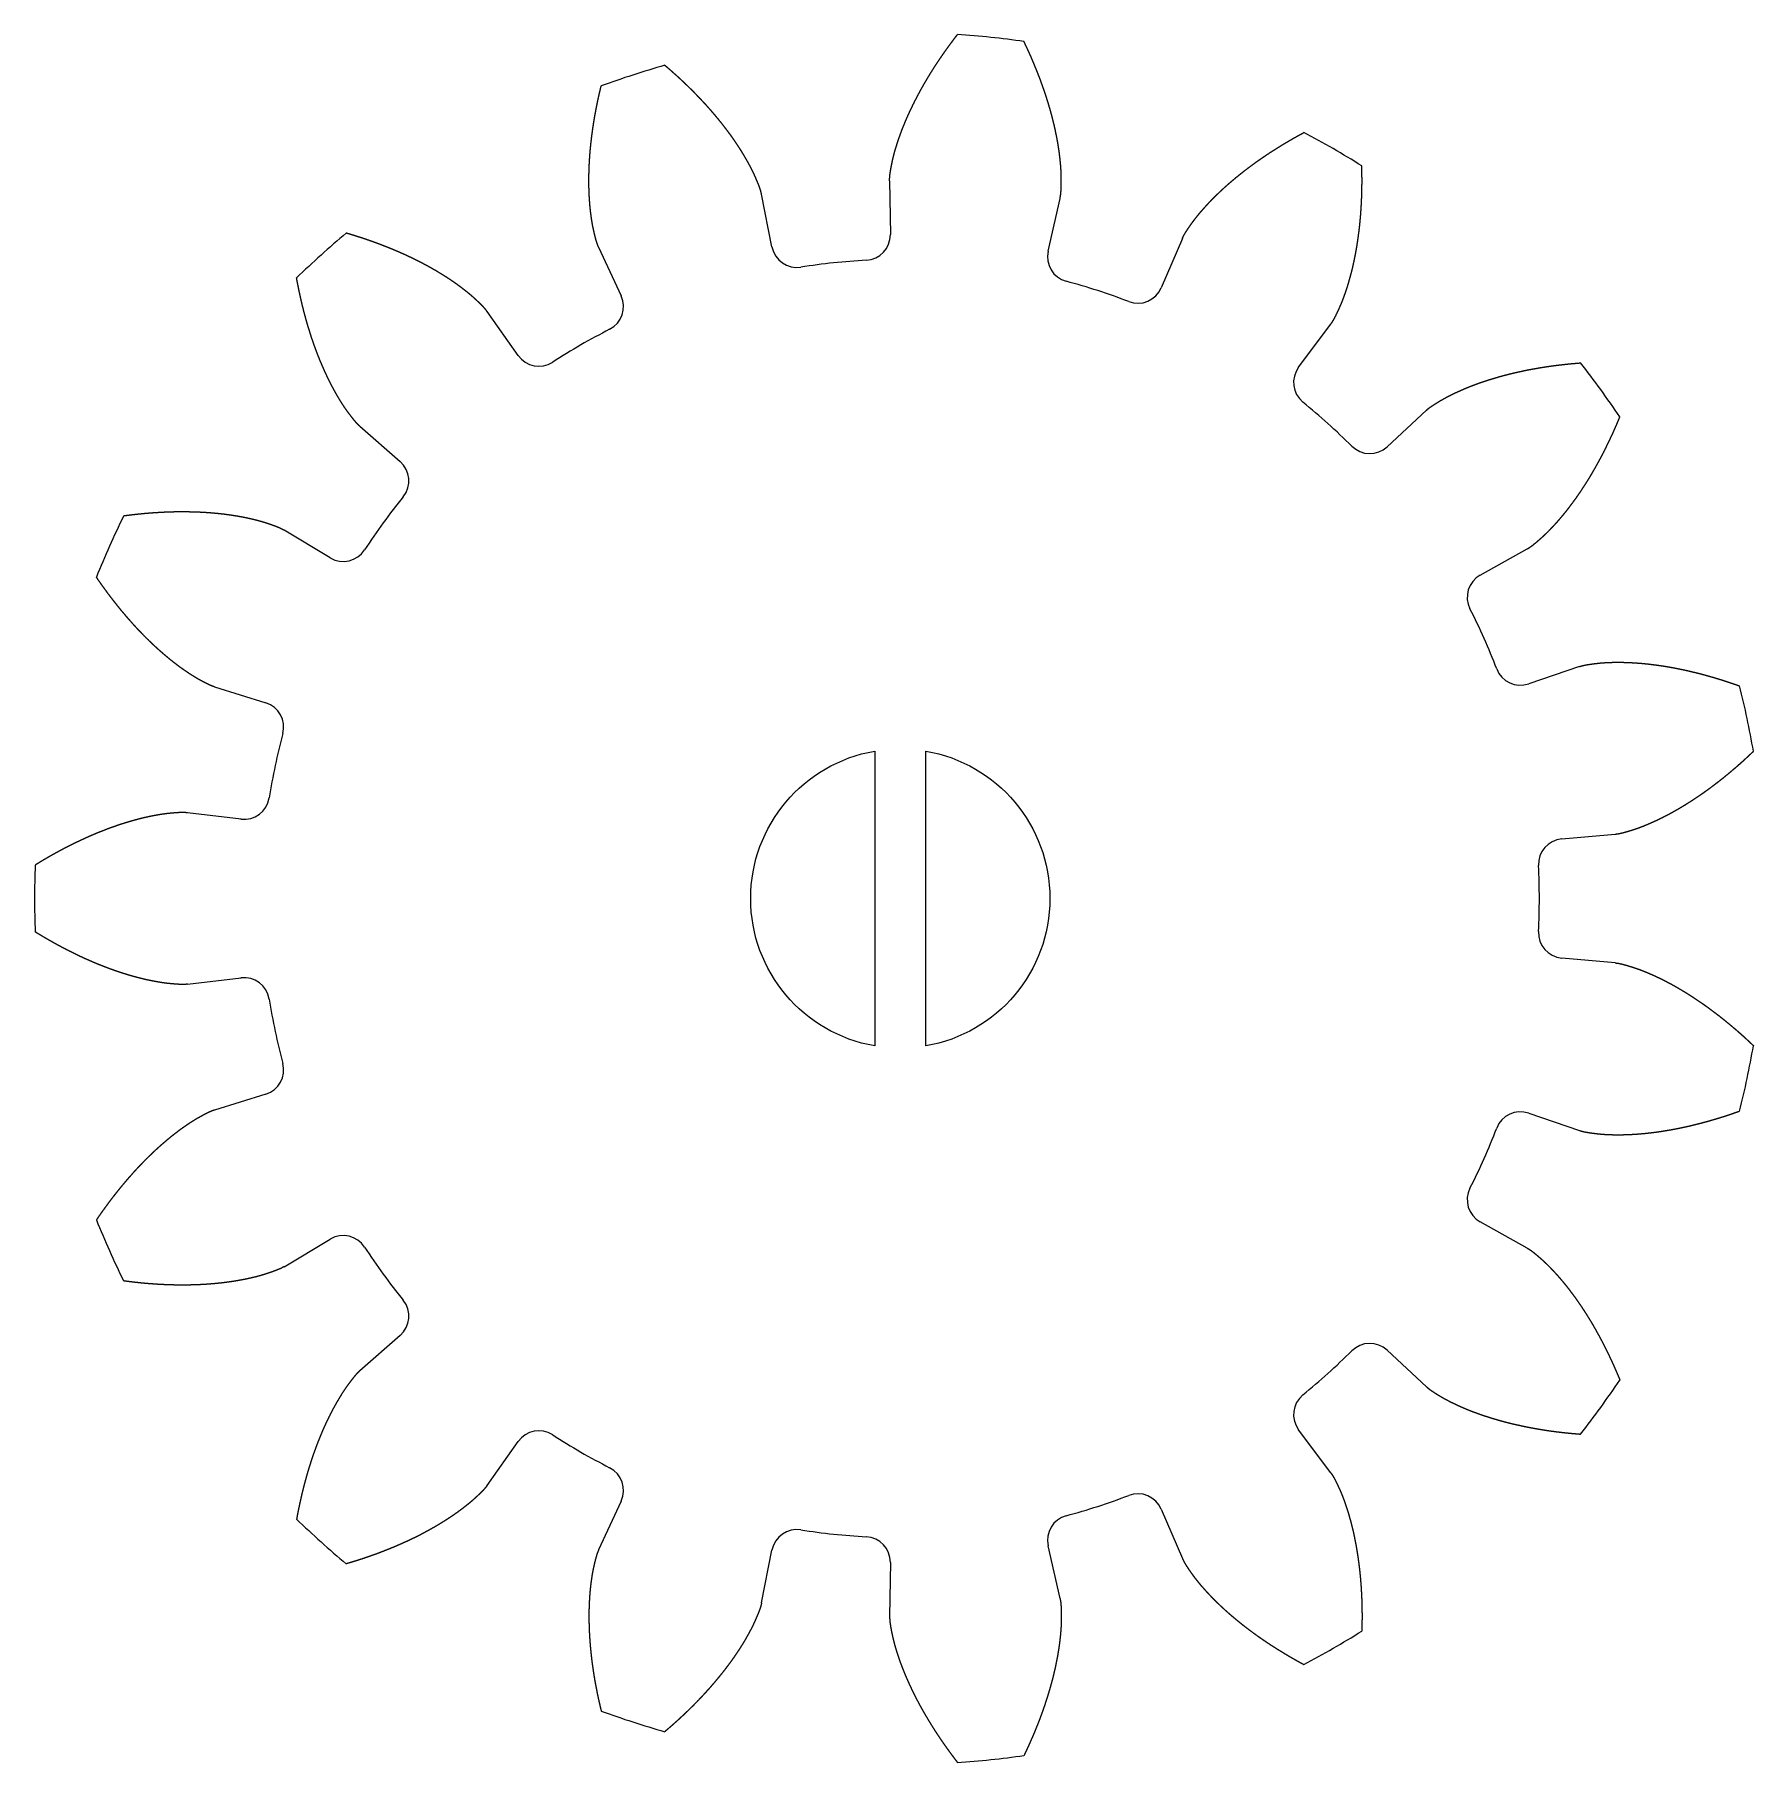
# Model space of a CAD drawing. Header units: millimetres. Extents: x -16.2 to 17.5, y -16.5 to 17.4.
import ezdxf

# ---------------------------------------------------------------- set-up
doc = ezdxf.new("R2010")
doc.units = ezdxf.units.MM
doc.header["$MEASUREMENT"] = 0

msp = doc.modelspace()

# ---------------------------------------------------------------- linework, layer by layer
at = {"color": 1}
for p, q in [((-1.748, 13.229), (-1.953, 14.265)), ((0.562, 14.53), (0.577, 13.474)), ((3.674, 13.148), (3.908, 14.178)), ((6.313, 13.397), (5.897, 12.426)), ((-5.152, 13.226), (-4.709, 12.267)), ((-6.734, 11.098), (-7.342, 11.962)), ((8.593, 10.869), (9.226, 11.715)), ((11.105, 10.023), (10.33, 9.305)), ((-9.842, 9.71), (-9.048, 9.015)), ((-10.421, 7.124), (-11.329, 7.665)), ((12.161, 6.786), (13.083, 7.301)), ((14.111, 4.991), (13.111, 4.65)), ((-12.697, 4.591), (-11.688, 4.279)), ((-12.174, 1.993), (-13.223, 2.118)), ((13.759, 1.605), (14.811, 1.7)), ((14.811, -0.828), (13.759, -0.733)), ((-13.223, -1.246), (-12.174, -1.121)), ((-11.688, -3.407), (-12.697, -3.719)), ((13.111, -3.778), (14.111, -4.119)), ((13.083, -6.429), (12.161, -5.914)), ((-11.329, -6.793), (-10.421, -6.252)), ((-9.048, -8.143), (-9.842, -8.839)), ((10.33, -8.433), (11.105, -9.151)), ((9.226, -10.843), (8.593, -9.997)), ((-7.342, -11.09), (-6.734, -10.226)), ((-4.709, -11.395), (-5.152, -12.354)), ((5.897, -11.554), (6.313, -12.525)), ((-1.953, -13.394), (-1.748, -12.357)), ((3.908, -13.306), (3.674, -12.276)), ((0.577, -12.602), (0.562, -13.658))]:
    msp.add_line(p, q, dxfattribs=at)
for points in [[(0.272, 3.331), (0.272, -2.459, -0.842075)], [(1.272, 3.331, -0.842075), (1.272, -2.459)]]:
    msp.add_lwpolyline(points, format="xyb", close=True, dxfattribs=at)
for centre, radius, start, end in [((0.772, 0.436), 17, 81.7877, 86.2123), ((0.772, 0.436), 17, 105.7877, 110.2123), ((0.772, 0.436), 17, 57.7877, 62.2123), ((0.772, 0.436), 17, 129.7877, 134.2123), ((0.077, 13.467), 0.5, 273.0534, 0.8103), ((-1.257, 13.326), 0.5, 191.1897, 278.9466), ((0.772, 0.436), 12.549, 93.0534, 98.9466), ((4.161, 13.037), 0.5, 167.1897, 254.9466), ((0.772, 0.436), 12.549, 69.0534, 74.9466), ((-5.163, 12.057), 0.5, 297.0534, 24.8103), ((5.437, 12.623), 0.5, 249.0534, 336.8103), ((0.772, 0.436), 12.549, 117.0534, 122.9466), ((-6.325, 11.387), 0.5, 215.1897, 302.9466), ((8.994, 10.569), 0.5, 143.1897, 230.9466), ((0.772, 0.436), 17, 33.7877, 38.2123), ((0.772, 0.436), 12.549, 45.0534, 50.9466), ((9.991, 9.672), 0.5, 225.0534, 312.8103), ((-9.377, 8.639), 0.5, 321.0534, 48.8103), ((0.772, 0.436), 12.549, 141.0534, 146.9466), ((0.772, 0.436), 17, 153.7877, 158.2123), ((-10.165, 7.553), 0.5, 239.1897, 326.9466), ((12.404, 6.349), 0.5, 119.1897, 206.9466), ((0.772, 0.436), 12.549, 21.0534, 26.9466), ((12.95, 5.124), 0.5, 201.0534, 288.8103), ((0.772, 0.436), 17, 9.7877, 14.2123), ((-11.836, 3.802), 0.5, 345.0534, 72.8103), ((0.772, 0.436), 12.549, 165.0534, 170.9466), ((-12.115, 2.489), 0.5, 263.1897, 350.9466), ((13.804, 1.107), 0.5, 95.1897, 182.9466), ((0.772, 0.436), 17, 177.7877, 182.2123), ((0.772, 0.436), 12.549, 357.0534, 2.9466), ((13.804, -0.235), 0.5, 177.0534, 264.8103), ((-12.115, -1.617), 0.5, 9.0534, 96.8103), ((0.772, 0.436), 12.549, 189.0534, 194.9466), ((0.772, 0.436), 17, 345.7877, 350.2123), ((-11.836, -2.93), 0.5, 287.1897, 14.9466), ((12.95, -4.252), 0.5, 71.1897, 158.9466), ((0.772, 0.436), 12.549, 333.0534, 338.9466), ((12.404, -5.477), 0.5, 153.0534, 240.8103), ((0.772, 0.436), 17, 201.7877, 206.2123), ((-10.165, -6.681), 0.5, 33.0534, 120.8103), ((0.772, 0.436), 12.549, 213.0534, 218.9466), ((-9.377, -7.767), 0.5, 311.1897, 38.9466), ((0.772, 0.436), 12.549, 309.0534, 314.9466), ((9.991, -8.8), 0.5, 47.1897, 134.9466), ((0.772, 0.436), 17, 321.7877, 326.2123), ((8.994, -9.698), 0.5, 129.0534, 216.8103), ((-6.325, -10.515), 0.5, 57.0534, 144.8103), ((0.772, 0.436), 12.549, 237.0534, 242.9466), ((-5.163, -11.185), 0.5, 335.1897, 62.9466), ((0.772, 0.436), 12.549, 285.0534, 290.9466), ((5.437, -11.751), 0.5, 23.1897, 110.9466), ((0.772, 0.436), 17, 225.7877, 230.2123), ((4.161, -12.165), 0.5, 105.0534, 192.8103), ((-1.257, -12.454), 0.5, 81.0534, 168.8103), ((0.772, 0.436), 12.549, 261.0534, 266.9466), ((0.077, -12.595), 0.5, 359.1897, 86.9466), ((0.772, 0.436), 17, 297.7877, 302.2123), ((0.772, 0.436), 17, 249.7877, 254.2123), ((0.772, 0.436), 17, 273.7877, 278.2123)]:
    msp.add_arc(centre, radius, start, end, dxfattribs=at)
for points in [[(0.562, 14.53), (0.562, 14.538), (0.562, 14.556), (0.563, 14.581), (0.565, 14.616), (0.57, 14.658), (0.576, 14.701), (0.584, 14.743), (0.591, 14.786), (0.599, 14.828), (0.608, 14.871), (0.617, 14.913), (0.626, 14.956), (0.636, 14.998), (0.647, 15.041), (0.658, 15.083), (0.67, 15.125), (0.683, 15.167), (0.696, 15.21), (0.709, 15.252), (0.723, 15.294), (0.737, 15.336), (0.751, 15.378), (0.766, 15.42), (0.781, 15.462), (0.797, 15.504), (0.813, 15.546), (0.83, 15.587), (0.846, 15.629), (0.864, 15.671), (0.881, 15.712), (0.899, 15.754), (0.917, 15.795), (0.936, 15.837), (0.955, 15.878), (0.974, 15.919), (0.994, 15.961), (1.014, 16.002), (1.034, 16.043), (1.054, 16.084), (1.075, 16.125), (1.097, 16.166), (1.118, 16.207), (1.14, 16.248), (1.162, 16.289), (1.184, 16.329), (1.207, 16.37), (1.23, 16.41), (1.253, 16.451), (1.277, 16.491), (1.301, 16.532), (1.325, 16.572), (1.35, 16.612), (1.374, 16.652), (1.399, 16.692), (1.425, 16.732), (1.45, 16.772), (1.476, 16.812), (1.502, 16.851), (1.528, 16.891), (1.555, 16.931), (1.582, 16.97), (1.609, 17.01), (1.637, 17.049), (1.664, 17.088), (1.692, 17.127), (1.72, 17.166), (1.749, 17.205), (1.778, 17.244), (1.807, 17.283), (1.836, 17.322), (1.859, 17.353), (1.877, 17.376), (1.889, 17.391), (1.895, 17.399)], [(3.908, 14.178), (3.91, 14.187), (3.913, 14.203), (3.918, 14.229), (3.923, 14.263), (3.927, 14.305), (3.929, 14.348), (3.931, 14.391), (3.932, 14.434), (3.933, 14.478), (3.934, 14.521), (3.934, 14.565), (3.934, 14.608), (3.932, 14.652), (3.931, 14.695), (3.928, 14.739), (3.925, 14.783), (3.922, 14.827), (3.918, 14.871), (3.914, 14.915), (3.909, 14.959), (3.904, 15.003), (3.899, 15.047), (3.893, 15.091), (3.887, 15.135), (3.88, 15.18), (3.873, 15.224), (3.866, 15.268), (3.858, 15.313), (3.85, 15.357), (3.841, 15.401), (3.832, 15.446), (3.823, 15.49), (3.814, 15.534), (3.804, 15.579), (3.793, 15.623), (3.783, 15.668), (3.772, 15.712), (3.761, 15.756), (3.749, 15.801), (3.737, 15.845), (3.725, 15.89), (3.712, 15.934), (3.7, 15.979), (3.686, 16.023), (3.673, 16.068), (3.659, 16.112), (3.645, 16.157), (3.631, 16.201), (3.616, 16.245), (3.601, 16.29), (3.586, 16.334), (3.57, 16.379), (3.554, 16.423), (3.538, 16.467), (3.522, 16.512), (3.505, 16.556), (3.488, 16.6), (3.471, 16.645), (3.453, 16.689), (3.435, 16.733), (3.417, 16.777), (3.399, 16.821), (3.38, 16.866), (3.361, 16.91), (3.342, 16.954), (3.323, 16.998), (3.303, 17.042), (3.283, 17.086), (3.263, 17.13), (3.242, 17.174), (3.226, 17.209), (3.213, 17.235), (3.205, 17.253), (3.2, 17.262)], [(-1.953, 14.265), (-1.954, 14.274), (-1.958, 14.291), (-1.964, 14.316), (-1.974, 14.349), (-1.987, 14.389), (-2.002, 14.43), (-2.018, 14.47), (-2.035, 14.51), (-2.051, 14.55), (-2.069, 14.589), (-2.086, 14.629), (-2.104, 14.669), (-2.123, 14.708), (-2.142, 14.747), (-2.162, 14.786), (-2.183, 14.825), (-2.204, 14.864), (-2.225, 14.903), (-2.247, 14.941), (-2.269, 14.979), (-2.291, 15.018), (-2.314, 15.056), (-2.338, 15.094), (-2.361, 15.132), (-2.385, 15.169), (-2.41, 15.207), (-2.435, 15.244), (-2.46, 15.282), (-2.485, 15.319), (-2.511, 15.356), (-2.537, 15.393), (-2.564, 15.43), (-2.59, 15.466), (-2.618, 15.503), (-2.645, 15.539), (-2.673, 15.575), (-2.701, 15.612), (-2.729, 15.648), (-2.758, 15.683), (-2.787, 15.719), (-2.816, 15.755), (-2.846, 15.79), (-2.875, 15.826), (-2.905, 15.861), (-2.936, 15.896), (-2.966, 15.931), (-2.997, 15.966), (-3.029, 16.001), (-3.06, 16.035), (-3.092, 16.07), (-3.124, 16.104), (-3.156, 16.138), (-3.189, 16.172), (-3.221, 16.206), (-3.254, 16.24), (-3.288, 16.274), (-3.321, 16.308), (-3.355, 16.341), (-3.389, 16.374), (-3.423, 16.407), (-3.458, 16.44), (-3.493, 16.473), (-3.528, 16.506), (-3.563, 16.539), (-3.598, 16.571), (-3.634, 16.604), (-3.67, 16.636), (-3.706, 16.668), (-3.743, 16.7), (-3.779, 16.732), (-3.809, 16.757), (-3.831, 16.776), (-3.846, 16.788), (-3.853, 16.795)], [(-5.152, 13.226), (-5.156, 13.234), (-5.163, 13.249), (-5.173, 13.273), (-5.184, 13.305), (-5.197, 13.346), (-5.209, 13.388), (-5.219, 13.43), (-5.23, 13.472), (-5.24, 13.514), (-5.249, 13.556), (-5.258, 13.598), (-5.267, 13.641), (-5.275, 13.684), (-5.282, 13.727), (-5.289, 13.77), (-5.295, 13.814), (-5.301, 13.858), (-5.307, 13.901), (-5.312, 13.945), (-5.316, 13.989), (-5.321, 14.033), (-5.325, 14.078), (-5.328, 14.122), (-5.331, 14.167), (-5.334, 14.211), (-5.336, 14.256), (-5.338, 14.301), (-5.34, 14.346), (-5.341, 14.391), (-5.342, 14.436), (-5.342, 14.481), (-5.342, 14.527), (-5.342, 14.572), (-5.342, 14.618), (-5.341, 14.663), (-5.34, 14.709), (-5.338, 14.755), (-5.337, 14.8), (-5.335, 14.846), (-5.332, 14.892), (-5.33, 14.938), (-5.326, 14.984), (-5.323, 15.03), (-5.32, 15.077), (-5.316, 15.123), (-5.311, 15.169), (-5.307, 15.216), (-5.302, 15.262), (-5.297, 15.309), (-5.291, 15.355), (-5.286, 15.402), (-5.28, 15.448), (-5.273, 15.495), (-5.267, 15.542), (-5.26, 15.589), (-5.253, 15.635), (-5.246, 15.682), (-5.238, 15.729), (-5.23, 15.776), (-5.222, 15.823), (-5.213, 15.87), (-5.204, 15.917), (-5.195, 15.964), (-5.186, 16.011), (-5.176, 16.058), (-5.166, 16.106), (-5.156, 16.153), (-5.146, 16.2), (-5.135, 16.247), (-5.124, 16.295), (-5.115, 16.332), (-5.108, 16.361), (-5.104, 16.38), (-5.101, 16.389)], [(6.313, 13.397), (6.316, 13.405), (6.323, 13.42), (6.334, 13.444), (6.35, 13.474), (6.372, 13.511), (6.395, 13.547), (6.419, 13.583), (6.443, 13.619), (6.468, 13.654), (6.493, 13.69), (6.519, 13.725), (6.544, 13.76), (6.571, 13.794), (6.598, 13.829), (6.626, 13.863), (6.654, 13.897), (6.682, 13.93), (6.711, 13.963), (6.741, 13.996), (6.77, 14.029), (6.8, 14.062), (6.83, 14.095), (6.861, 14.127), (6.892, 14.159), (6.923, 14.191), (6.955, 14.223), (6.987, 14.254), (7.02, 14.285), (7.052, 14.316), (7.085, 14.347), (7.118, 14.378), (7.152, 14.408), (7.186, 14.439), (7.22, 14.469), (7.254, 14.499), (7.289, 14.528), (7.324, 14.558), (7.359, 14.587), (7.395, 14.616), (7.431, 14.645), (7.467, 14.674), (7.503, 14.703), (7.539, 14.731), (7.576, 14.759), (7.613, 14.787), (7.65, 14.815), (7.688, 14.843), (7.726, 14.87), (7.764, 14.898), (7.802, 14.925), (7.84, 14.952), (7.879, 14.979), (7.918, 15.005), (7.957, 15.032), (7.996, 15.058), (8.036, 15.084), (8.076, 15.11), (8.116, 15.135), (8.156, 15.161), (8.196, 15.186), (8.237, 15.211), (8.278, 15.236), (8.319, 15.261), (8.36, 15.286), (8.402, 15.31), (8.443, 15.334), (8.485, 15.358), (8.527, 15.382), (8.569, 15.406), (8.612, 15.429), (8.646, 15.448), (8.672, 15.462), (8.689, 15.471), (8.697, 15.476)], [(9.226, 11.715), (9.231, 11.722), (9.241, 11.735), (9.256, 11.757), (9.274, 11.786), (9.295, 11.823), (9.315, 11.861), (9.334, 11.9), (9.353, 11.939), (9.371, 11.978), (9.389, 12.017), (9.407, 12.057), (9.425, 12.097), (9.441, 12.137), (9.457, 12.178), (9.473, 12.219), (9.488, 12.26), (9.503, 12.302), (9.517, 12.343), (9.531, 12.385), (9.545, 12.427), (9.559, 12.47), (9.572, 12.512), (9.584, 12.555), (9.596, 12.598), (9.608, 12.641), (9.62, 12.684), (9.631, 12.728), (9.642, 12.771), (9.653, 12.815), (9.663, 12.859), (9.673, 12.903), (9.682, 12.947), (9.692, 12.992), (9.701, 13.036), (9.709, 13.081), (9.718, 13.126), (9.726, 13.171), (9.734, 13.216), (9.741, 13.262), (9.748, 13.307), (9.755, 13.353), (9.762, 13.398), (9.768, 13.444), (9.774, 13.49), (9.78, 13.536), (9.786, 13.583), (9.791, 13.629), (9.796, 13.675), (9.8, 13.722), (9.805, 13.768), (9.809, 13.815), (9.813, 13.862), (9.816, 13.909), (9.82, 13.956), (9.823, 14.003), (9.825, 14.051), (9.828, 14.098), (9.83, 14.145), (9.832, 14.193), (9.834, 14.241), (9.835, 14.288), (9.836, 14.336), (9.837, 14.384), (9.838, 14.432), (9.838, 14.48), (9.839, 14.529), (9.838, 14.577), (9.838, 14.625), (9.837, 14.674), (9.837, 14.722), (9.836, 14.761), (9.835, 14.79), (9.834, 14.81), (9.834, 14.819)], [(-7.342, 11.962), (-7.347, 11.969), (-7.357, 11.983), (-7.373, 12.003), (-7.395, 12.029), (-7.424, 12.061), (-7.454, 12.091), (-7.485, 12.121), (-7.516, 12.151), (-7.548, 12.181), (-7.58, 12.21), (-7.612, 12.24), (-7.644, 12.268), (-7.678, 12.297), (-7.711, 12.325), (-7.745, 12.352), (-7.78, 12.379), (-7.815, 12.406), (-7.85, 12.433), (-7.886, 12.459), (-7.921, 12.485), (-7.957, 12.511), (-7.994, 12.537), (-8.031, 12.562), (-8.068, 12.587), (-8.105, 12.611), (-8.143, 12.636), (-8.18, 12.66), (-8.219, 12.684), (-8.257, 12.707), (-8.296, 12.731), (-8.334, 12.754), (-8.374, 12.777), (-8.413, 12.799), (-8.453, 12.821), (-8.493, 12.844), (-8.533, 12.865), (-8.573, 12.887), (-8.614, 12.908), (-8.654, 12.93), (-8.695, 12.95), (-8.737, 12.971), (-8.778, 12.992), (-8.82, 13.012), (-8.861, 13.032), (-8.903, 13.051), (-8.946, 13.071), (-8.988, 13.09), (-9.031, 13.109), (-9.074, 13.128), (-9.117, 13.147), (-9.16, 13.165), (-9.203, 13.183), (-9.247, 13.201), (-9.291, 13.219), (-9.335, 13.236), (-9.379, 13.253), (-9.423, 13.27), (-9.467, 13.287), (-9.512, 13.304), (-9.557, 13.32), (-9.602, 13.336), (-9.647, 13.352), (-9.692, 13.368), (-9.738, 13.383), (-9.783, 13.399), (-9.829, 13.414), (-9.875, 13.428), (-9.921, 13.443), (-9.967, 13.457), (-10.014, 13.472), (-10.051, 13.483), (-10.079, 13.491), (-10.098, 13.496), (-10.107, 13.499)], [(-9.842, 9.71), (-9.849, 9.716), (-9.862, 9.728), (-9.88, 9.745), (-9.904, 9.77), (-9.932, 9.802), (-9.96, 9.836), (-9.986, 9.869), (-10.013, 9.904), (-10.039, 9.938), (-10.065, 9.973), (-10.091, 10.008), (-10.116, 10.043), (-10.141, 10.079), (-10.165, 10.116), (-10.189, 10.152), (-10.212, 10.19), (-10.235, 10.227), (-10.258, 10.265), (-10.28, 10.303), (-10.303, 10.341), (-10.324, 10.38), (-10.346, 10.419), (-10.367, 10.458), (-10.388, 10.497), (-10.409, 10.537), (-10.429, 10.577), (-10.449, 10.617), (-10.469, 10.657), (-10.488, 10.698), (-10.507, 10.739), (-10.526, 10.78), (-10.545, 10.821), (-10.563, 10.863), (-10.581, 10.905), (-10.599, 10.947), (-10.617, 10.989), (-10.634, 11.031), (-10.651, 11.074), (-10.668, 11.117), (-10.684, 11.16), (-10.701, 11.203), (-10.717, 11.246), (-10.732, 11.29), (-10.748, 11.333), (-10.763, 11.377), (-10.778, 11.421), (-10.793, 11.465), (-10.807, 11.51), (-10.821, 11.554), (-10.835, 11.599), (-10.849, 11.644), (-10.863, 11.689), (-10.876, 11.734), (-10.889, 11.78), (-10.902, 11.825), (-10.914, 11.871), (-10.927, 11.917), (-10.939, 11.963), (-10.95, 12.009), (-10.962, 12.055), (-10.973, 12.101), (-10.984, 12.148), (-10.995, 12.195), (-11.006, 12.241), (-11.016, 12.288), (-11.026, 12.336), (-11.036, 12.383), (-11.046, 12.43), (-11.056, 12.478), (-11.065, 12.525), (-11.072, 12.563), (-11.077, 12.592), (-11.081, 12.611), (-11.082, 12.621)], [(11.105, 10.023), (11.111, 10.029), (11.124, 10.04), (11.144, 10.057), (11.171, 10.078), (11.206, 10.103), (11.242, 10.126), (11.278, 10.149), (11.315, 10.172), (11.352, 10.195), (11.389, 10.217), (11.427, 10.239), (11.465, 10.26), (11.503, 10.281), (11.542, 10.301), (11.581, 10.321), (11.62, 10.34), (11.66, 10.359), (11.7, 10.378), (11.74, 10.396), (11.781, 10.414), (11.821, 10.432), (11.862, 10.45), (11.903, 10.467), (11.945, 10.483), (11.986, 10.5), (12.028, 10.516), (12.07, 10.531), (12.112, 10.547), (12.155, 10.562), (12.198, 10.577), (12.24, 10.591), (12.284, 10.605), (12.327, 10.619), (12.37, 10.633), (12.414, 10.646), (12.458, 10.659), (12.501, 10.672), (12.546, 10.685), (12.59, 10.697), (12.634, 10.709), (12.679, 10.72), (12.724, 10.732), (12.769, 10.743), (12.814, 10.754), (12.859, 10.764), (12.904, 10.774), (12.95, 10.784), (12.996, 10.794), (13.041, 10.804), (13.087, 10.813), (13.133, 10.822), (13.18, 10.831), (13.226, 10.839), (13.272, 10.847), (13.319, 10.855), (13.366, 10.863), (13.413, 10.87), (13.46, 10.878), (13.507, 10.884), (13.554, 10.891), (13.601, 10.898), (13.649, 10.904), (13.696, 10.91), (13.744, 10.915), (13.792, 10.921), (13.84, 10.926), (13.888, 10.931), (13.936, 10.936), (13.984, 10.94), (14.032, 10.944), (14.071, 10.947), (14.1, 10.95), (14.12, 10.951), (14.129, 10.952)], [(13.083, 7.301), (13.09, 7.305), (13.105, 7.314), (13.127, 7.327), (13.155, 7.346), (13.19, 7.372), (13.223, 7.399), (13.257, 7.426), (13.289, 7.454), (13.322, 7.483), (13.355, 7.511), (13.387, 7.54), (13.419, 7.57), (13.451, 7.6), (13.482, 7.63), (13.513, 7.661), (13.544, 7.693), (13.574, 7.725), (13.604, 7.757), (13.634, 7.789), (13.664, 7.822), (13.693, 7.855), (13.723, 7.889), (13.751, 7.923), (13.78, 7.957), (13.809, 7.992), (13.837, 8.026), (13.865, 8.062), (13.892, 8.097), (13.92, 8.133), (13.947, 8.169), (13.974, 8.205), (14.001, 8.242), (14.028, 8.278), (14.054, 8.315), (14.08, 8.353), (14.106, 8.39), (14.132, 8.428), (14.157, 8.466), (14.182, 8.505), (14.208, 8.543), (14.232, 8.582), (14.257, 8.621), (14.281, 8.66), (14.306, 8.7), (14.33, 8.74), (14.354, 8.78), (14.377, 8.82), (14.401, 8.86), (14.424, 8.901), (14.447, 8.942), (14.469, 8.983), (14.492, 9.024), (14.514, 9.066), (14.537, 9.107), (14.559, 9.149), (14.58, 9.191), (14.602, 9.234), (14.623, 9.276), (14.644, 9.319), (14.665, 9.361), (14.686, 9.405), (14.707, 9.448), (14.727, 9.491), (14.747, 9.535), (14.767, 9.579), (14.787, 9.622), (14.806, 9.667), (14.826, 9.711), (14.845, 9.755), (14.864, 9.8), (14.879, 9.836), (14.89, 9.863), (14.897, 9.881), (14.901, 9.89)], [(-11.329, 7.665), (-11.336, 7.669), (-11.351, 7.678), (-11.374, 7.69), (-11.404, 7.705), (-11.444, 7.722), (-11.484, 7.738), (-11.524, 7.753), (-11.565, 7.767), (-11.606, 7.782), (-11.647, 7.796), (-11.688, 7.809), (-11.73, 7.822), (-11.771, 7.835), (-11.814, 7.846), (-11.856, 7.858), (-11.898, 7.868), (-11.941, 7.879), (-11.984, 7.889), (-12.027, 7.898), (-12.071, 7.908), (-12.114, 7.917), (-12.158, 7.925), (-12.202, 7.933), (-12.245, 7.941), (-12.29, 7.948), (-12.334, 7.955), (-12.378, 7.962), (-12.423, 7.968), (-12.468, 7.974), (-12.512, 7.98), (-12.557, 7.985), (-12.602, 7.99), (-12.647, 7.994), (-12.693, 7.999), (-12.738, 8.003), (-12.784, 8.006), (-12.829, 8.01), (-12.875, 8.013), (-12.921, 8.015), (-12.967, 8.018), (-13.013, 8.02), (-13.059, 8.022), (-13.105, 8.023), (-13.152, 8.024), (-13.198, 8.025), (-13.245, 8.026), (-13.291, 8.026), (-13.338, 8.026), (-13.385, 8.026), (-13.432, 8.026), (-13.479, 8.025), (-13.526, 8.024), (-13.573, 8.022), (-13.62, 8.021), (-13.667, 8.019), (-13.714, 8.017), (-13.762, 8.014), (-13.809, 8.011), (-13.857, 8.008), (-13.904, 8.005), (-13.952, 8.002), (-14, 7.998), (-14.047, 7.994), (-14.095, 7.989), (-14.143, 7.985), (-14.191, 7.98), (-14.239, 7.975), (-14.287, 7.969), (-14.335, 7.964), (-14.383, 7.958), (-14.422, 7.953), (-14.451, 7.949), (-14.47, 7.946), (-14.48, 7.945)], [(-12.697, 4.591), (-12.705, 4.594), (-12.722, 4.599), (-12.746, 4.608), (-12.778, 4.621), (-12.817, 4.639), (-12.855, 4.658), (-12.893, 4.678), (-12.931, 4.698), (-12.969, 4.719), (-13.007, 4.74), (-13.045, 4.762), (-13.082, 4.784), (-13.119, 4.807), (-13.156, 4.83), (-13.193, 4.854), (-13.23, 4.879), (-13.266, 4.904), (-13.302, 4.929), (-13.338, 4.954), (-13.374, 4.98), (-13.41, 5.007), (-13.445, 5.033), (-13.48, 5.061), (-13.516, 5.088), (-13.551, 5.116), (-13.585, 5.144), (-13.62, 5.173), (-13.654, 5.202), (-13.689, 5.231), (-13.723, 5.261), (-13.757, 5.29), (-13.791, 5.321), (-13.824, 5.351), (-13.858, 5.382), (-13.891, 5.413), (-13.924, 5.444), (-13.957, 5.476), (-13.99, 5.508), (-14.023, 5.54), (-14.056, 5.573), (-14.088, 5.606), (-14.12, 5.639), (-14.152, 5.672), (-14.184, 5.706), (-14.216, 5.74), (-14.248, 5.774), (-14.279, 5.808), (-14.31, 5.843), (-14.341, 5.878), (-14.372, 5.913), (-14.403, 5.948), (-14.434, 5.984), (-14.464, 6.02), (-14.495, 6.056), (-14.525, 6.092), (-14.555, 6.129), (-14.585, 6.166), (-14.614, 6.203), (-14.644, 6.24), (-14.673, 6.278), (-14.703, 6.316), (-14.732, 6.354), (-14.761, 6.392), (-14.789, 6.43), (-14.818, 6.469), (-14.846, 6.508), (-14.875, 6.547), (-14.903, 6.586), (-14.931, 6.626), (-14.959, 6.666), (-14.981, 6.698), (-14.997, 6.722), (-15.008, 6.738), (-15.014, 6.746)], [(14.111, 4.991), (14.119, 4.994), (14.136, 4.999), (14.16, 5.006), (14.194, 5.015), (14.236, 5.023), (14.278, 5.03), (14.321, 5.036), (14.363, 5.042), (14.406, 5.048), (14.45, 5.053), (14.493, 5.057), (14.536, 5.062), (14.58, 5.065), (14.623, 5.068), (14.667, 5.07), (14.711, 5.072), (14.755, 5.073), (14.799, 5.074), (14.843, 5.074), (14.887, 5.074), (14.932, 5.074), (14.976, 5.073), (15.021, 5.072), (15.065, 5.07), (15.11, 5.068), (15.155, 5.066), (15.2, 5.063), (15.244, 5.06), (15.289, 5.057), (15.334, 5.053), (15.379, 5.049), (15.425, 5.044), (15.47, 5.039), (15.515, 5.034), (15.56, 5.028), (15.605, 5.022), (15.651, 5.016), (15.696, 5.01), (15.742, 5.003), (15.787, 4.996), (15.833, 4.988), (15.878, 4.98), (15.924, 4.972), (15.969, 4.964), (16.015, 4.955), (16.06, 4.946), (16.106, 4.937), (16.152, 4.927), (16.198, 4.917), (16.243, 4.907), (16.289, 4.896), (16.335, 4.885), (16.381, 4.874), (16.426, 4.863), (16.472, 4.851), (16.518, 4.839), (16.564, 4.827), (16.61, 4.814), (16.655, 4.801), (16.701, 4.788), (16.747, 4.775), (16.793, 4.761), (16.839, 4.747), (16.885, 4.733), (16.931, 4.719), (16.977, 4.704), (17.022, 4.689), (17.068, 4.674), (17.114, 4.658), (17.16, 4.642), (17.197, 4.629), (17.224, 4.62), (17.242, 4.613), (17.252, 4.61)], [(14.811, 1.7), (14.819, 1.701), (14.836, 1.703), (14.862, 1.706), (14.896, 1.712), (14.937, 1.722), (14.979, 1.732), (15.02, 1.744), (15.062, 1.756), (15.103, 1.769), (15.145, 1.782), (15.186, 1.795), (15.227, 1.809), (15.269, 1.823), (15.31, 1.838), (15.351, 1.854), (15.391, 1.87), (15.432, 1.887), (15.473, 1.904), (15.513, 1.922), (15.554, 1.94), (15.594, 1.958), (15.634, 1.977), (15.675, 1.996), (15.715, 2.016), (15.755, 2.036), (15.795, 2.056), (15.834, 2.077), (15.874, 2.098), (15.914, 2.12), (15.953, 2.141), (15.993, 2.164), (16.032, 2.186), (16.071, 2.209), (16.11, 2.232), (16.15, 2.255), (16.189, 2.279), (16.227, 2.303), (16.266, 2.328), (16.305, 2.353), (16.344, 2.378), (16.382, 2.403), (16.42, 2.429), (16.459, 2.455), (16.497, 2.481), (16.535, 2.507), (16.573, 2.534), (16.611, 2.561), (16.649, 2.589), (16.686, 2.616), (16.724, 2.644), (16.762, 2.673), (16.799, 2.701), (16.836, 2.73), (16.873, 2.759), (16.911, 2.788), (16.948, 2.818), (16.984, 2.848), (17.021, 2.878), (17.058, 2.908), (17.094, 2.939), (17.131, 2.97), (17.167, 3.001), (17.203, 3.032), (17.24, 3.064), (17.276, 3.096), (17.312, 3.128), (17.347, 3.16), (17.383, 3.193), (17.419, 3.226), (17.454, 3.259), (17.482, 3.286), (17.503, 3.306), (17.518, 3.319), (17.525, 3.326)], [(-13.223, 2.118), (-13.231, 2.119), (-13.248, 2.121), (-13.274, 2.123), (-13.308, 2.124), (-13.351, 2.124), (-13.394, 2.122), (-13.437, 2.119), (-13.48, 2.116), (-13.523, 2.112), (-13.567, 2.108), (-13.61, 2.104), (-13.653, 2.099), (-13.696, 2.093), (-13.74, 2.087), (-13.783, 2.08), (-13.826, 2.072), (-13.869, 2.064), (-13.913, 2.056), (-13.956, 2.047), (-13.999, 2.038), (-14.043, 2.029), (-14.086, 2.019), (-14.129, 2.008), (-14.173, 1.997), (-14.216, 1.986), (-14.259, 1.974), (-14.302, 1.962), (-14.346, 1.95), (-14.389, 1.937), (-14.432, 1.924), (-14.475, 1.911), (-14.518, 1.897), (-14.562, 1.883), (-14.605, 1.868), (-14.648, 1.853), (-14.691, 1.838), (-14.734, 1.823), (-14.777, 1.807), (-14.82, 1.791), (-14.863, 1.774), (-14.906, 1.757), (-14.949, 1.74), (-14.992, 1.723), (-15.035, 1.705), (-15.077, 1.687), (-15.12, 1.669), (-15.163, 1.65), (-15.205, 1.631), (-15.248, 1.612), (-15.291, 1.592), (-15.333, 1.573), (-15.376, 1.552), (-15.418, 1.532), (-15.461, 1.511), (-15.503, 1.49), (-15.545, 1.469), (-15.588, 1.448), (-15.63, 1.426), (-15.672, 1.404), (-15.714, 1.381), (-15.756, 1.359), (-15.798, 1.336), (-15.84, 1.313), (-15.882, 1.289), (-15.924, 1.266), (-15.966, 1.242), (-16.008, 1.217), (-16.049, 1.193), (-16.091, 1.168), (-16.132, 1.143), (-16.166, 1.123), (-16.19, 1.108), (-16.207, 1.097), (-16.215, 1.092)], [(-13.223, -1.246), (-13.231, -1.247), (-13.248, -1.249), (-13.274, -1.251), (-13.308, -1.252), (-13.351, -1.252), (-13.394, -1.25), (-13.437, -1.247), (-13.48, -1.244), (-13.523, -1.24), (-13.567, -1.236), (-13.61, -1.232), (-13.653, -1.227), (-13.696, -1.221), (-13.74, -1.215), (-13.783, -1.208), (-13.826, -1.2), (-13.869, -1.192), (-13.913, -1.184), (-13.956, -1.175), (-13.999, -1.166), (-14.043, -1.157), (-14.086, -1.147), (-14.129, -1.136), (-14.173, -1.125), (-14.216, -1.114), (-14.259, -1.102), (-14.302, -1.09), (-14.346, -1.078), (-14.389, -1.065), (-14.432, -1.052), (-14.475, -1.039), (-14.518, -1.025), (-14.562, -1.011), (-14.605, -0.996), (-14.648, -0.981), (-14.691, -0.966), (-14.734, -0.951), (-14.777, -0.935), (-14.82, -0.919), (-14.863, -0.902), (-14.906, -0.885), (-14.949, -0.868), (-14.992, -0.851), (-15.035, -0.833), (-15.077, -0.815), (-15.12, -0.797), (-15.163, -0.778), (-15.205, -0.759), (-15.248, -0.74), (-15.291, -0.72), (-15.333, -0.701), (-15.376, -0.68), (-15.418, -0.66), (-15.461, -0.639), (-15.503, -0.618), (-15.545, -0.597), (-15.588, -0.576), (-15.63, -0.554), (-15.672, -0.532), (-15.714, -0.509), (-15.756, -0.487), (-15.798, -0.464), (-15.84, -0.441), (-15.882, -0.417), (-15.924, -0.394), (-15.966, -0.37), (-16.008, -0.345), (-16.049, -0.321), (-16.091, -0.296), (-16.132, -0.271), (-16.166, -0.251), (-16.19, -0.236), (-16.207, -0.225), (-16.215, -0.22)], [(14.811, -0.828), (14.819, -0.829), (14.836, -0.831), (14.862, -0.834), (14.896, -0.84), (14.937, -0.85), (14.979, -0.861), (15.02, -0.872), (15.062, -0.884), (15.103, -0.897), (15.145, -0.91), (15.186, -0.923), (15.227, -0.937), (15.269, -0.951), (15.31, -0.966), (15.351, -0.982), (15.391, -0.999), (15.432, -1.015), (15.473, -1.033), (15.513, -1.05), (15.554, -1.068), (15.594, -1.086), (15.634, -1.105), (15.675, -1.124), (15.715, -1.144), (15.755, -1.164), (15.795, -1.184), (15.834, -1.205), (15.874, -1.226), (15.914, -1.248), (15.953, -1.269), (15.993, -1.292), (16.032, -1.314), (16.071, -1.337), (16.11, -1.36), (16.15, -1.384), (16.189, -1.407), (16.227, -1.431), (16.266, -1.456), (16.305, -1.481), (16.344, -1.506), (16.382, -1.531), (16.42, -1.557), (16.459, -1.583), (16.497, -1.609), (16.535, -1.635), (16.573, -1.662), (16.611, -1.689), (16.649, -1.717), (16.686, -1.745), (16.724, -1.773), (16.762, -1.801), (16.799, -1.829), (16.836, -1.858), (16.873, -1.887), (16.911, -1.916), (16.948, -1.946), (16.984, -1.976), (17.021, -2.006), (17.058, -2.036), (17.094, -2.067), (17.131, -2.098), (17.167, -2.129), (17.203, -2.16), (17.24, -2.192), (17.276, -2.224), (17.312, -2.256), (17.347, -2.288), (17.383, -2.321), (17.419, -2.354), (17.454, -2.387), (17.482, -2.414), (17.503, -2.434), (17.518, -2.447), (17.525, -2.454)], [(-12.697, -3.719), (-12.705, -3.722), (-12.722, -3.727), (-12.746, -3.736), (-12.778, -3.749), (-12.817, -3.767), (-12.855, -3.786), (-12.893, -3.806), (-12.931, -3.826), (-12.969, -3.847), (-13.007, -3.868), (-13.045, -3.89), (-13.082, -3.912), (-13.119, -3.935), (-13.156, -3.958), (-13.193, -3.982), (-13.23, -4.007), (-13.266, -4.032), (-13.302, -4.057), (-13.338, -4.082), (-13.374, -4.108), (-13.41, -4.135), (-13.445, -4.162), (-13.48, -4.189), (-13.516, -4.216), (-13.551, -4.244), (-13.585, -4.272), (-13.62, -4.301), (-13.654, -4.33), (-13.689, -4.359), (-13.723, -4.389), (-13.757, -4.418), (-13.791, -4.449), (-13.824, -4.479), (-13.858, -4.51), (-13.891, -4.541), (-13.924, -4.572), (-13.957, -4.604), (-13.99, -4.636), (-14.023, -4.668), (-14.056, -4.701), (-14.088, -4.734), (-14.12, -4.767), (-14.152, -4.8), (-14.184, -4.834), (-14.216, -4.868), (-14.248, -4.902), (-14.279, -4.936), (-14.31, -4.971), (-14.341, -5.006), (-14.372, -5.041), (-14.403, -5.076), (-14.434, -5.112), (-14.464, -5.148), (-14.495, -5.184), (-14.525, -5.22), (-14.555, -5.257), (-14.585, -5.294), (-14.614, -5.331), (-14.644, -5.368), (-14.673, -5.406), (-14.703, -5.444), (-14.732, -5.482), (-14.761, -5.52), (-14.789, -5.558), (-14.818, -5.597), (-14.846, -5.636), (-14.875, -5.675), (-14.903, -5.714), (-14.931, -5.754), (-14.959, -5.794), (-14.981, -5.826), (-14.997, -5.85), (-15.008, -5.866), (-15.014, -5.874)], [(14.111, -4.119), (14.119, -4.122), (14.136, -4.127), (14.16, -4.134), (14.194, -4.143), (14.236, -4.151), (14.278, -4.158), (14.321, -4.164), (14.363, -4.17), (14.406, -4.176), (14.45, -4.181), (14.493, -4.185), (14.536, -4.19), (14.58, -4.193), (14.623, -4.196), (14.667, -4.198), (14.711, -4.2), (14.755, -4.201), (14.799, -4.202), (14.843, -4.202), (14.887, -4.202), (14.932, -4.202), (14.976, -4.201), (15.021, -4.2), (15.065, -4.198), (15.11, -4.196), (15.155, -4.194), (15.2, -4.191), (15.244, -4.188), (15.289, -4.185), (15.334, -4.181), (15.379, -4.177), (15.425, -4.172), (15.47, -4.167), (15.515, -4.162), (15.56, -4.156), (15.605, -4.151), (15.651, -4.144), (15.696, -4.138), (15.742, -4.131), (15.787, -4.124), (15.833, -4.116), (15.878, -4.108), (15.924, -4.1), (15.969, -4.092), (16.015, -4.083), (16.06, -4.074), (16.106, -4.065), (16.152, -4.055), (16.198, -4.045), (16.243, -4.035), (16.289, -4.024), (16.335, -4.013), (16.381, -4.002), (16.426, -3.991), (16.472, -3.979), (16.518, -3.967), (16.564, -3.955), (16.61, -3.942), (16.655, -3.93), (16.701, -3.916), (16.747, -3.903), (16.793, -3.889), (16.839, -3.875), (16.885, -3.861), (16.931, -3.847), (16.977, -3.832), (17.022, -3.817), (17.068, -3.802), (17.114, -3.786), (17.16, -3.77), (17.197, -3.757), (17.224, -3.748), (17.242, -3.741), (17.252, -3.738)], [(13.083, -6.429), (13.09, -6.433), (13.105, -6.442), (13.127, -6.455), (13.155, -6.475), (13.19, -6.5), (13.223, -6.527), (13.257, -6.554), (13.289, -6.582), (13.322, -6.611), (13.355, -6.639), (13.387, -6.668), (13.419, -6.698), (13.451, -6.728), (13.482, -6.758), (13.513, -6.789), (13.544, -6.821), (13.574, -6.853), (13.604, -6.885), (13.634, -6.917), (13.664, -6.95), (13.693, -6.983), (13.723, -7.017), (13.751, -7.051), (13.78, -7.085), (13.809, -7.12), (13.837, -7.154), (13.865, -7.19), (13.892, -7.225), (13.92, -7.261), (13.947, -7.297), (13.974, -7.333), (14.001, -7.37), (14.028, -7.406), (14.054, -7.444), (14.08, -7.481), (14.106, -7.518), (14.132, -7.556), (14.157, -7.594), (14.182, -7.633), (14.208, -7.671), (14.232, -7.71), (14.257, -7.749), (14.281, -7.789), (14.306, -7.828), (14.33, -7.868), (14.354, -7.908), (14.377, -7.948), (14.401, -7.988), (14.424, -8.029), (14.447, -8.07), (14.469, -8.111), (14.492, -8.152), (14.514, -8.194), (14.537, -8.235), (14.559, -8.277), (14.58, -8.319), (14.602, -8.362), (14.623, -8.404), (14.644, -8.447), (14.665, -8.49), (14.686, -8.533), (14.707, -8.576), (14.727, -8.619), (14.747, -8.663), (14.767, -8.707), (14.787, -8.751), (14.806, -8.795), (14.826, -8.839), (14.845, -8.883), (14.864, -8.928), (14.879, -8.964), (14.89, -8.991), (14.897, -9.009), (14.901, -9.018)], [(-11.329, -6.793), (-11.336, -6.797), (-11.351, -6.806), (-11.374, -6.818), (-11.404, -6.833), (-11.444, -6.85), (-11.484, -6.866), (-11.524, -6.881), (-11.565, -6.895), (-11.606, -6.91), (-11.647, -6.924), (-11.688, -6.937), (-11.73, -6.95), (-11.771, -6.963), (-11.814, -6.975), (-11.856, -6.986), (-11.898, -6.997), (-11.941, -7.007), (-11.984, -7.017), (-12.027, -7.026), (-12.071, -7.036), (-12.114, -7.045), (-12.158, -7.053), (-12.202, -7.061), (-12.245, -7.069), (-12.29, -7.076), (-12.334, -7.083), (-12.378, -7.09), (-12.423, -7.096), (-12.468, -7.102), (-12.512, -7.108), (-12.557, -7.113), (-12.602, -7.118), (-12.647, -7.122), (-12.693, -7.127), (-12.738, -7.131), (-12.784, -7.134), (-12.829, -7.138), (-12.875, -7.141), (-12.921, -7.143), (-12.967, -7.146), (-13.013, -7.148), (-13.059, -7.15), (-13.105, -7.151), (-13.152, -7.153), (-13.198, -7.153), (-13.245, -7.154), (-13.291, -7.154), (-13.338, -7.154), (-13.385, -7.154), (-13.432, -7.154), (-13.479, -7.153), (-13.526, -7.152), (-13.573, -7.15), (-13.62, -7.149), (-13.667, -7.147), (-13.714, -7.145), (-13.762, -7.142), (-13.809, -7.14), (-13.857, -7.136), (-13.904, -7.133), (-13.952, -7.13), (-14, -7.126), (-14.047, -7.122), (-14.095, -7.117), (-14.143, -7.113), (-14.191, -7.108), (-14.239, -7.103), (-14.287, -7.097), (-14.335, -7.092), (-14.383, -7.086), (-14.422, -7.081), (-14.451, -7.077), (-14.47, -7.074), (-14.48, -7.073)], [(-9.842, -8.839), (-9.849, -8.844), (-9.862, -8.856), (-9.88, -8.873), (-9.904, -8.898), (-9.932, -8.93), (-9.96, -8.964), (-9.986, -8.997), (-10.013, -9.032), (-10.039, -9.066), (-10.065, -9.101), (-10.091, -9.136), (-10.116, -9.171), (-10.141, -9.207), (-10.165, -9.244), (-10.189, -9.28), (-10.212, -9.318), (-10.235, -9.355), (-10.258, -9.393), (-10.28, -9.431), (-10.303, -9.469), (-10.324, -9.508), (-10.346, -9.547), (-10.367, -9.586), (-10.388, -9.625), (-10.409, -9.665), (-10.429, -9.705), (-10.449, -9.745), (-10.469, -9.786), (-10.488, -9.826), (-10.507, -9.867), (-10.526, -9.908), (-10.545, -9.949), (-10.563, -9.991), (-10.581, -10.033), (-10.599, -10.075), (-10.617, -10.117), (-10.634, -10.159), (-10.651, -10.202), (-10.668, -10.245), (-10.684, -10.288), (-10.701, -10.331), (-10.717, -10.374), (-10.732, -10.418), (-10.748, -10.461), (-10.763, -10.505), (-10.778, -10.549), (-10.793, -10.593), (-10.807, -10.638), (-10.821, -10.682), (-10.835, -10.727), (-10.849, -10.772), (-10.863, -10.817), (-10.876, -10.862), (-10.889, -10.908), (-10.902, -10.953), (-10.914, -10.999), (-10.927, -11.045), (-10.939, -11.091), (-10.95, -11.137), (-10.962, -11.183), (-10.973, -11.229), (-10.984, -11.276), (-10.995, -11.323), (-11.006, -11.37), (-11.016, -11.417), (-11.026, -11.464), (-11.036, -11.511), (-11.046, -11.558), (-11.056, -11.606), (-11.065, -11.653), (-11.072, -11.692), (-11.077, -11.72), (-11.081, -11.739), (-11.082, -11.749)], [(11.105, -9.151), (11.111, -9.157), (11.124, -9.168), (11.144, -9.185), (11.171, -9.206), (11.206, -9.231), (11.242, -9.254), (11.278, -9.277), (11.315, -9.3), (11.352, -9.323), (11.389, -9.345), (11.427, -9.367), (11.465, -9.388), (11.503, -9.409), (11.542, -9.429), (11.581, -9.449), (11.62, -9.468), (11.66, -9.487), (11.7, -9.506), (11.74, -9.524), (11.781, -9.543), (11.821, -9.56), (11.862, -9.578), (11.903, -9.595), (11.945, -9.611), (11.986, -9.628), (12.028, -9.644), (12.07, -9.659), (12.112, -9.675), (12.155, -9.69), (12.198, -9.705), (12.24, -9.719), (12.284, -9.733), (12.327, -9.747), (12.37, -9.761), (12.414, -9.774), (12.458, -9.787), (12.501, -9.8), (12.546, -9.813), (12.59, -9.825), (12.634, -9.837), (12.679, -9.848), (12.724, -9.86), (12.769, -9.871), (12.814, -9.882), (12.859, -9.892), (12.904, -9.902), (12.95, -9.912), (12.996, -9.922), (13.041, -9.932), (13.087, -9.941), (13.133, -9.95), (13.18, -9.959), (13.226, -9.967), (13.272, -9.975), (13.319, -9.983), (13.366, -9.991), (13.413, -9.998), (13.46, -10.006), (13.507, -10.013), (13.554, -10.019), (13.601, -10.026), (13.649, -10.032), (13.696, -10.038), (13.744, -10.043), (13.792, -10.049), (13.84, -10.054), (13.888, -10.059), (13.936, -10.064), (13.984, -10.068), (14.032, -10.072), (14.071, -10.075), (14.1, -10.078), (14.12, -10.079), (14.129, -10.08)], [(9.226, -10.843), (9.231, -10.85), (9.241, -10.864), (9.256, -10.885), (9.274, -10.914), (9.295, -10.951), (9.315, -10.989), (9.334, -11.028), (9.353, -11.067), (9.371, -11.106), (9.389, -11.145), (9.407, -11.185), (9.425, -11.225), (9.441, -11.265), (9.457, -11.306), (9.473, -11.347), (9.488, -11.388), (9.503, -11.43), (9.517, -11.471), (9.531, -11.513), (9.545, -11.555), (9.559, -11.598), (9.572, -11.64), (9.584, -11.683), (9.596, -11.726), (9.608, -11.769), (9.62, -11.812), (9.631, -11.856), (9.642, -11.899), (9.653, -11.943), (9.663, -11.987), (9.673, -12.031), (9.682, -12.075), (9.692, -12.12), (9.701, -12.165), (9.709, -12.209), (9.718, -12.254), (9.726, -12.299), (9.734, -12.344), (9.741, -12.39), (9.748, -12.435), (9.755, -12.481), (9.762, -12.526), (9.768, -12.572), (9.774, -12.618), (9.78, -12.664), (9.786, -12.711), (9.791, -12.757), (9.796, -12.803), (9.8, -12.85), (9.805, -12.897), (9.809, -12.943), (9.813, -12.99), (9.816, -13.037), (9.82, -13.084), (9.823, -13.131), (9.825, -13.179), (9.828, -13.226), (9.83, -13.274), (9.832, -13.321), (9.834, -13.369), (9.835, -13.417), (9.836, -13.464), (9.837, -13.512), (9.838, -13.56), (9.838, -13.608), (9.839, -13.657), (9.838, -13.705), (9.838, -13.753), (9.837, -13.802), (9.837, -13.85), (9.836, -13.889), (9.835, -13.918), (9.834, -13.938), (9.834, -13.947)], [(-7.342, -11.09), (-7.347, -11.097), (-7.357, -11.111), (-7.373, -11.131), (-7.395, -11.157), (-7.424, -11.189), (-7.454, -11.219), (-7.485, -11.249), (-7.516, -11.279), (-7.548, -11.309), (-7.58, -11.338), (-7.612, -11.368), (-7.644, -11.397), (-7.678, -11.425), (-7.711, -11.453), (-7.745, -11.48), (-7.78, -11.507), (-7.815, -11.534), (-7.85, -11.561), (-7.886, -11.587), (-7.921, -11.613), (-7.957, -11.639), (-7.994, -11.665), (-8.031, -11.69), (-8.068, -11.715), (-8.105, -11.739), (-8.143, -11.764), (-8.18, -11.788), (-8.219, -11.812), (-8.257, -11.835), (-8.296, -11.859), (-8.334, -11.882), (-8.374, -11.905), (-8.413, -11.927), (-8.453, -11.95), (-8.493, -11.972), (-8.533, -11.993), (-8.573, -12.015), (-8.614, -12.036), (-8.654, -12.058), (-8.695, -12.079), (-8.737, -12.099), (-8.778, -12.12), (-8.82, -12.14), (-8.861, -12.16), (-8.903, -12.18), (-8.946, -12.199), (-8.988, -12.218), (-9.031, -12.237), (-9.074, -12.256), (-9.117, -12.275), (-9.16, -12.293), (-9.203, -12.311), (-9.247, -12.329), (-9.291, -12.347), (-9.335, -12.364), (-9.379, -12.381), (-9.423, -12.399), (-9.467, -12.415), (-9.512, -12.432), (-9.557, -12.448), (-9.602, -12.464), (-9.647, -12.48), (-9.692, -12.496), (-9.738, -12.511), (-9.783, -12.527), (-9.829, -12.542), (-9.875, -12.556), (-9.921, -12.571), (-9.967, -12.585), (-10.014, -12.6), (-10.051, -12.611), (-10.079, -12.619), (-10.098, -12.624), (-10.107, -12.627)], [(-5.152, -12.354), (-5.156, -12.362), (-5.163, -12.377), (-5.173, -12.401), (-5.184, -12.434), (-5.197, -12.474), (-5.209, -12.516), (-5.219, -12.558), (-5.23, -12.6), (-5.24, -12.642), (-5.249, -12.684), (-5.258, -12.727), (-5.267, -12.769), (-5.275, -12.812), (-5.282, -12.855), (-5.289, -12.898), (-5.295, -12.942), (-5.301, -12.986), (-5.307, -13.029), (-5.312, -13.073), (-5.316, -13.117), (-5.321, -13.161), (-5.325, -13.206), (-5.328, -13.25), (-5.331, -13.295), (-5.334, -13.339), (-5.336, -13.384), (-5.338, -13.429), (-5.34, -13.474), (-5.341, -13.519), (-5.342, -13.564), (-5.342, -13.609), (-5.342, -13.655), (-5.342, -13.7), (-5.342, -13.746), (-5.341, -13.791), (-5.34, -13.837), (-5.338, -13.883), (-5.337, -13.928), (-5.335, -13.974), (-5.332, -14.02), (-5.33, -14.066), (-5.326, -14.112), (-5.323, -14.158), (-5.32, -14.205), (-5.316, -14.251), (-5.311, -14.297), (-5.307, -14.344), (-5.302, -14.39), (-5.297, -14.437), (-5.291, -14.483), (-5.286, -14.53), (-5.28, -14.576), (-5.273, -14.623), (-5.267, -14.67), (-5.26, -14.717), (-5.253, -14.763), (-5.246, -14.81), (-5.238, -14.857), (-5.23, -14.904), (-5.222, -14.951), (-5.213, -14.998), (-5.204, -15.045), (-5.195, -15.092), (-5.186, -15.139), (-5.176, -15.187), (-5.166, -15.234), (-5.156, -15.281), (-5.146, -15.328), (-5.135, -15.375), (-5.124, -15.423), (-5.115, -15.46), (-5.108, -15.489), (-5.104, -15.508), (-5.101, -15.517)], [(6.313, -12.525), (6.316, -12.533), (6.323, -12.548), (6.334, -12.572), (6.35, -12.602), (6.372, -12.639), (6.395, -12.675), (6.419, -12.711), (6.443, -12.747), (6.468, -12.782), (6.493, -12.818), (6.519, -12.853), (6.544, -12.888), (6.571, -12.923), (6.598, -12.957), (6.626, -12.991), (6.654, -13.025), (6.682, -13.058), (6.711, -13.091), (6.741, -13.125), (6.77, -13.157), (6.8, -13.19), (6.83, -13.223), (6.861, -13.255), (6.892, -13.287), (6.923, -13.319), (6.955, -13.351), (6.987, -13.382), (7.02, -13.413), (7.052, -13.444), (7.085, -13.475), (7.118, -13.506), (7.152, -13.536), (7.186, -13.567), (7.22, -13.597), (7.254, -13.627), (7.289, -13.656), (7.324, -13.686), (7.359, -13.715), (7.395, -13.744), (7.431, -13.773), (7.467, -13.802), (7.503, -13.831), (7.539, -13.859), (7.576, -13.887), (7.613, -13.915), (7.65, -13.943), (7.688, -13.971), (7.726, -13.998), (7.764, -14.026), (7.802, -14.053), (7.84, -14.08), (7.879, -14.107), (7.918, -14.133), (7.957, -14.16), (7.996, -14.186), (8.036, -14.212), (8.076, -14.238), (8.116, -14.263), (8.156, -14.289), (8.196, -14.314), (8.237, -14.339), (8.278, -14.364), (8.319, -14.389), (8.36, -14.414), (8.402, -14.438), (8.443, -14.462), (8.485, -14.486), (8.527, -14.51), (8.569, -14.534), (8.612, -14.557), (8.646, -14.576), (8.672, -14.59), (8.689, -14.599), (8.697, -14.604)], [(-1.953, -13.394), (-1.954, -13.402), (-1.958, -13.419), (-1.964, -13.444), (-1.974, -13.477), (-1.987, -13.517), (-2.002, -13.558), (-2.018, -13.598), (-2.035, -13.638), (-2.051, -13.678), (-2.069, -13.717), (-2.086, -13.757), (-2.104, -13.797), (-2.123, -13.836), (-2.142, -13.875), (-2.162, -13.914), (-2.183, -13.953), (-2.204, -13.992), (-2.225, -14.031), (-2.247, -14.069), (-2.269, -14.107), (-2.291, -14.146), (-2.314, -14.184), (-2.338, -14.222), (-2.361, -14.26), (-2.385, -14.297), (-2.41, -14.335), (-2.435, -14.372), (-2.46, -14.41), (-2.485, -14.447), (-2.511, -14.484), (-2.537, -14.521), (-2.564, -14.558), (-2.59, -14.594), (-2.618, -14.631), (-2.645, -14.667), (-2.673, -14.703), (-2.701, -14.74), (-2.729, -14.776), (-2.758, -14.812), (-2.787, -14.847), (-2.816, -14.883), (-2.846, -14.918), (-2.875, -14.954), (-2.905, -14.989), (-2.936, -15.024), (-2.966, -15.059), (-2.997, -15.094), (-3.029, -15.129), (-3.06, -15.163), (-3.092, -15.198), (-3.124, -15.232), (-3.156, -15.266), (-3.189, -15.301), (-3.221, -15.335), (-3.254, -15.368), (-3.288, -15.402), (-3.321, -15.436), (-3.355, -15.469), (-3.389, -15.502), (-3.423, -15.535), (-3.458, -15.568), (-3.493, -15.601), (-3.528, -15.634), (-3.563, -15.667), (-3.598, -15.699), (-3.634, -15.732), (-3.67, -15.764), (-3.706, -15.796), (-3.743, -15.828), (-3.779, -15.86), (-3.809, -15.885), (-3.831, -15.904), (-3.846, -15.916), (-3.853, -15.923)], [(3.908, -13.306), (3.91, -13.315), (3.913, -13.331), (3.918, -13.357), (3.923, -13.391), (3.927, -13.433), (3.929, -13.476), (3.931, -13.519), (3.932, -13.563), (3.933, -13.606), (3.934, -13.649), (3.934, -13.693), (3.934, -13.736), (3.932, -13.78), (3.931, -13.824), (3.928, -13.867), (3.925, -13.911), (3.922, -13.955), (3.918, -13.999), (3.914, -14.043), (3.909, -14.087), (3.904, -14.131), (3.899, -14.175), (3.893, -14.219), (3.887, -14.264), (3.88, -14.308), (3.873, -14.352), (3.866, -14.396), (3.858, -14.441), (3.85, -14.485), (3.841, -14.529), (3.832, -14.574), (3.823, -14.618), (3.814, -14.662), (3.804, -14.707), (3.793, -14.751), (3.783, -14.796), (3.772, -14.84), (3.761, -14.885), (3.749, -14.929), (3.737, -14.973), (3.725, -15.018), (3.712, -15.062), (3.7, -15.107), (3.686, -15.151), (3.673, -15.196), (3.659, -15.24), (3.645, -15.285), (3.631, -15.329), (3.616, -15.373), (3.601, -15.418), (3.586, -15.462), (3.57, -15.507), (3.554, -15.551), (3.538, -15.595), (3.522, -15.64), (3.505, -15.684), (3.488, -15.728), (3.471, -15.773), (3.453, -15.817), (3.435, -15.861), (3.417, -15.905), (3.399, -15.949), (3.38, -15.994), (3.361, -16.038), (3.342, -16.082), (3.323, -16.126), (3.303, -16.17), (3.283, -16.214), (3.263, -16.258), (3.242, -16.302), (3.226, -16.337), (3.213, -16.363), (3.205, -16.381), (3.2, -16.39)], [(0.562, -13.658), (0.562, -13.666), (0.562, -13.684), (0.563, -13.709), (0.565, -13.744), (0.57, -13.786), (0.576, -13.829), (0.584, -13.871), (0.591, -13.914), (0.599, -13.956), (0.608, -13.999), (0.617, -14.041), (0.626, -14.084), (0.636, -14.126), (0.647, -14.169), (0.658, -14.211), (0.67, -14.253), (0.683, -14.295), (0.696, -14.338), (0.709, -14.38), (0.723, -14.422), (0.737, -14.464), (0.751, -14.506), (0.766, -14.548), (0.781, -14.59), (0.797, -14.632), (0.813, -14.674), (0.83, -14.715), (0.846, -14.757), (0.864, -14.799), (0.881, -14.84), (0.899, -14.882), (0.917, -14.923), (0.936, -14.965), (0.955, -15.006), (0.974, -15.048), (0.994, -15.089), (1.014, -15.13), (1.034, -15.171), (1.054, -15.212), (1.075, -15.253), (1.097, -15.294), (1.118, -15.335), (1.14, -15.376), (1.162, -15.417), (1.184, -15.457), (1.207, -15.498), (1.23, -15.538), (1.253, -15.579), (1.277, -15.619), (1.301, -15.66), (1.325, -15.7), (1.35, -15.74), (1.374, -15.78), (1.399, -15.82), (1.425, -15.86), (1.45, -15.9), (1.476, -15.94), (1.502, -15.98), (1.528, -16.019), (1.555, -16.059), (1.582, -16.098), (1.609, -16.138), (1.637, -16.177), (1.664, -16.216), (1.692, -16.255), (1.72, -16.294), (1.749, -16.333), (1.778, -16.372), (1.807, -16.411), (1.836, -16.45), (1.859, -16.481), (1.877, -16.504), (1.889, -16.519), (1.895, -16.527)]]:
    msp.add_open_spline(points, degree=5, dxfattribs=at)

doc.saveas('drawing.dxf')
